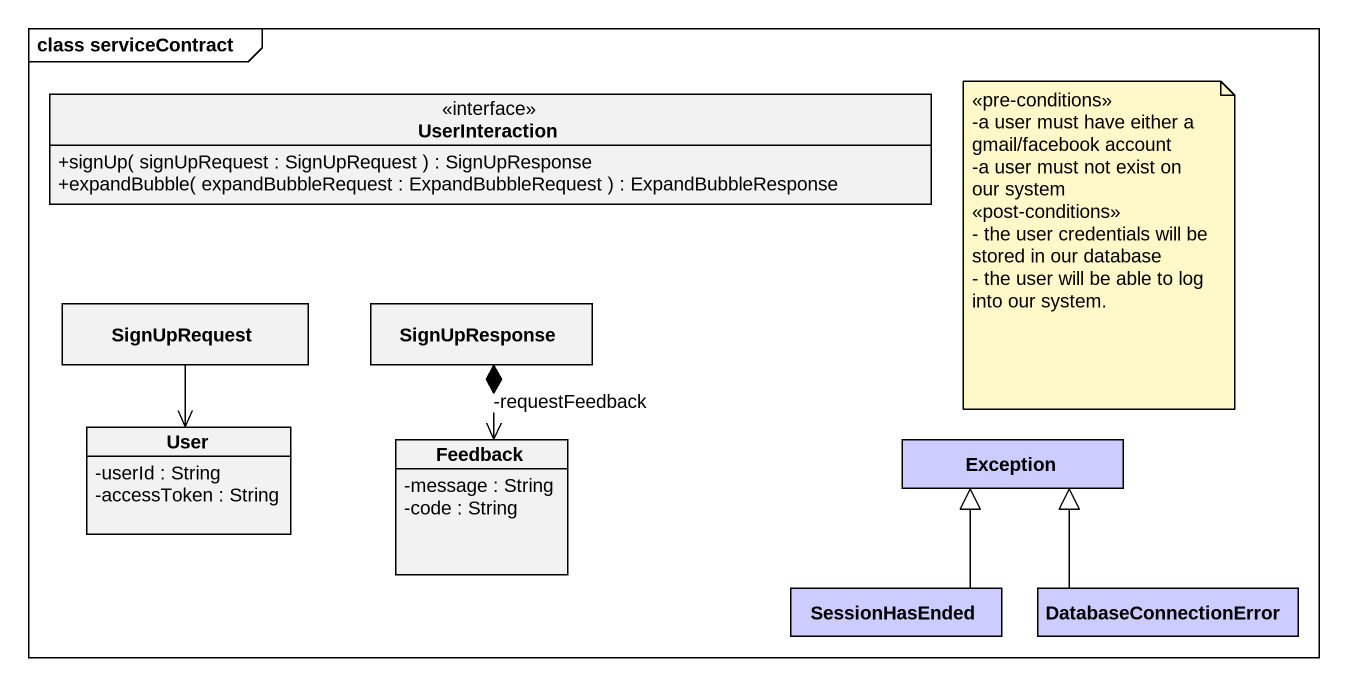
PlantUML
@startuml
mainframe class serviceContract
hide circle
hide empty members
skinparam classAttributeIconSize 0
interface UserInteraction {
  +signUp( signUpRequest : SignUpRequest ) : SignUpResponse
  +expandBubble( expandBubbleRequest : ExpandBubbleRequest ) : ExpandBubbleResponse
}
class SignUpRequest
class SignUpResponse
class User {
  -userId : String
  -accessToken : String
}
class Feedback {
  -message : String
  -code : String
}
class "Exception" as Exception_ #CCCCFF
class SessionHasEnded #CCCCFF
class DatabaseConnectionError #CCCCFF
SignUpRequest --> User
SignUpResponse *--> "-requestFeedback" Feedback
SessionHasEnded -up-|> Exception_
DatabaseConnectionError -up-|> Exception_
note as N1
  <<pre-conditions>>
  -a user must have either a gmail/facebook account
  -a user must not exist on our system
  <<post-conditions>>
  - the user credentials will be stored in our database
  - the user will be able to log into our system.
end note
@enduml
